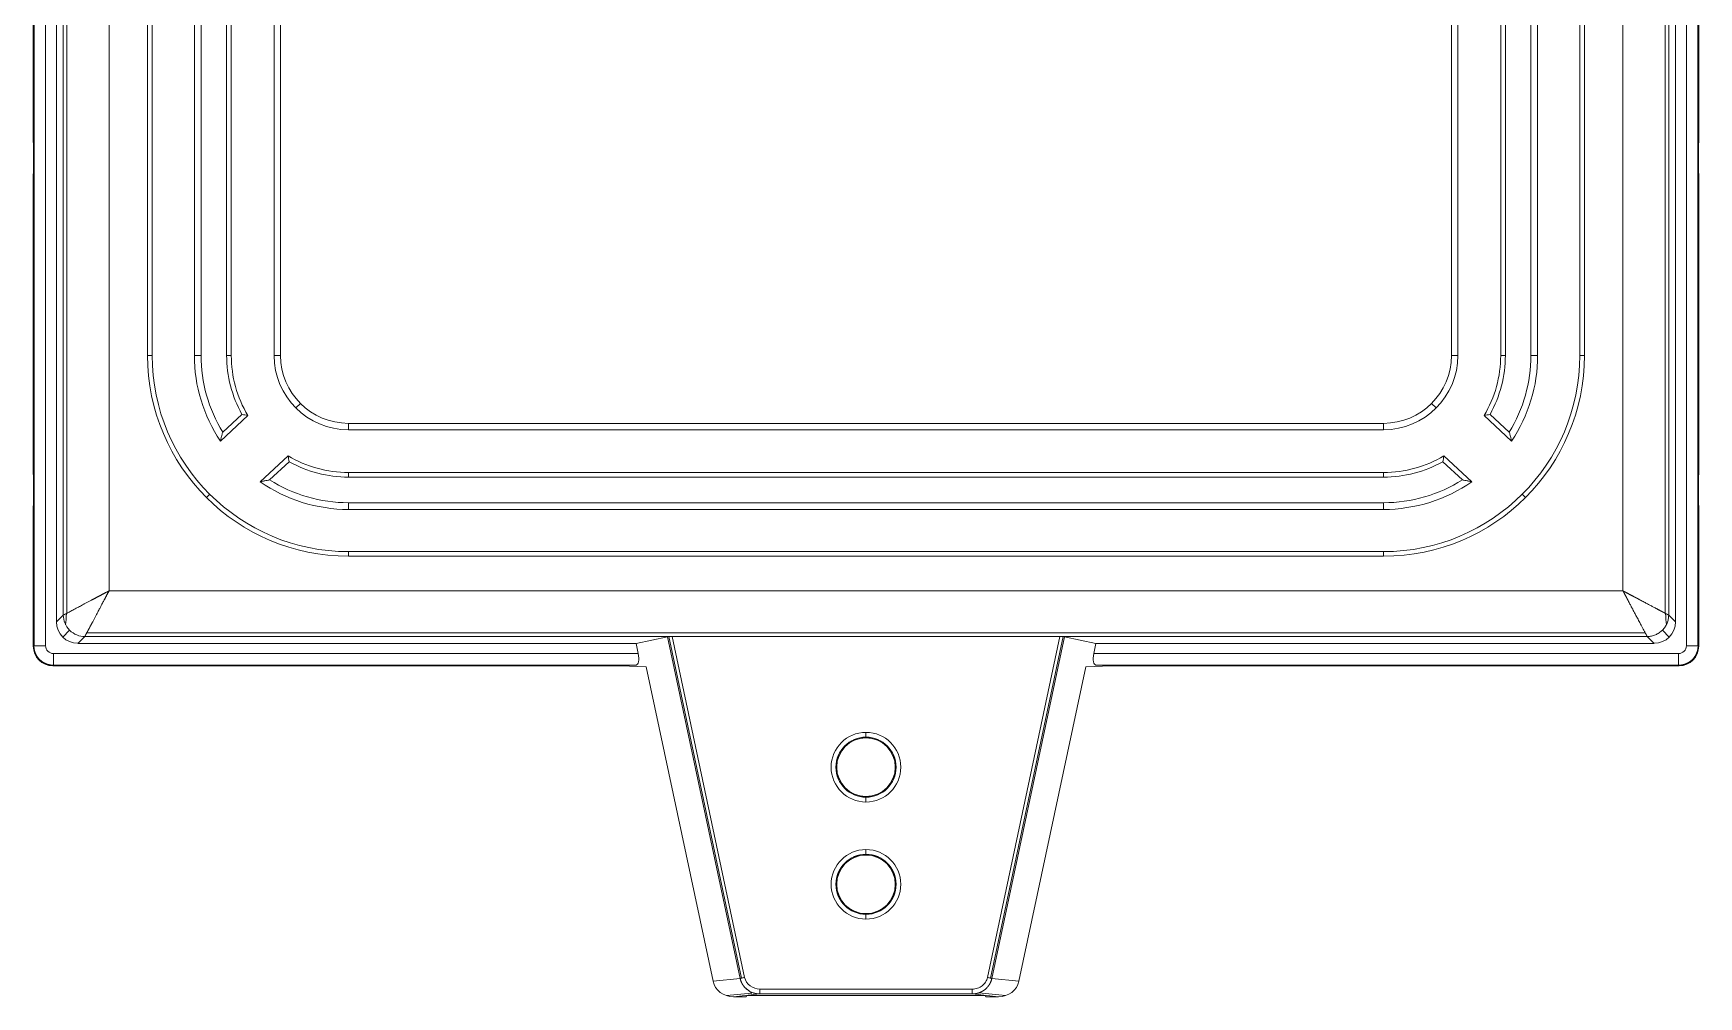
# Model space of a CAD drawing. Header units: millimetres. Extents: x 6520 to 6907, y -5009 to -4789.
# Drawn here: x 6519.8 to 6691.2, y -5009.1 to -4909.9 of the extents above; entities that cross this region are included whole.
import ezdxf

# ---------------------------------------------------------------- set-up
doc = ezdxf.new("R2010")
doc.units = ezdxf.units.MM
doc.layers.add('core', color=7, linetype='Continuous', lineweight=20)

msp = doc.modelspace()

# ---------------------------------------------------------------- linework, layer by layer
at = {"layer": 'core', "linetype": 'Continuous', "lineweight": 13}
for p, q in [((6519.863, -4972.992), (6519.863, -4804.274)), ((6519.884, -4972.992), (6519.884, -4804.274)), ((6521.069, -4804.274), (6521.069, -4972.992)), ((6689.938, -4972.992), (6689.938, -4804.274)), ((6691.123, -4972.992), (6691.123, -4804.274)), ((6691.144, -4804.274), (6691.144, -4972.992)), ((6522.89, -4969.847), (6522.89, -4807.419)), ((6523.268, -4807.628), (6523.268, -4969.646)), ((6687.739, -4807.629), (6687.739, -4969.645)), ((6688.116, -4807.419), (6688.116, -4969.847)), ((6527.596, -4809.922), (6527.596, -4967.344)), ((6683.411, -4967.344), (6683.411, -4809.922)), ((6531.561, -4943.104), (6532.037, -4943.104)), ((6536.377, -4943.104), (6537.072, -4943.104)), ((6539.701, -4943.104), (6540.177, -4943.104)), ((6544.587, -4943.104), (6545.244, -4943.104)), ((6665.763, -4943.104), (6666.419, -4943.104)), ((6670.83, -4943.104), (6671.306, -4943.104)), ((6673.935, -4943.104), (6674.63, -4943.104)), ((6678.97, -4943.104), (6679.446, -4943.104)), ((6546.828, -4948.514), (6547.292, -4948.05)), ((6663.715, -4948.05), (6664.179, -4948.514)), ((6552.238, -4950.099), (6552.238, -4950.755)), ((6658.768, -4950.755), (6658.768, -4950.099)), ((6552.238, -4955.165), (6552.238, -4955.641)), ((6658.768, -4955.641), (6658.768, -4955.165)), ((6537.954, -4957.389), (6537.617, -4957.725)), ((6552.238, -4958.27), (6552.238, -4958.965)), ((6658.768, -4958.965), (6658.768, -4958.27)), ((6673.053, -4957.389), (6673.39, -4957.725)), ((6552.238, -4963.306), (6552.238, -4963.782)), ((6658.768, -4963.782), (6658.768, -4963.306)), ((6527.596, -4967.344), (6683.411, -4967.344)), ((6522.89, -4969.847), (6522.191, -4970.547)), ((6688.816, -4970.547), (6688.116, -4969.847)), ((6523.542, -4971.399), (6522.835, -4972.106)), ((6524.393, -4972.75), (6525.093, -4972.05)), ((6585.22, -4972.05), (6525.093, -4972.05)), ((6685.703, -4971.673), (6525.303, -4971.673)), ((6592.554, -5007.254), (6585.075, -4972.067)), ((6592.682, -5007.227), (6585.205, -4972.051)), ((6593.007, -5007.158), (6585.542, -4972.039)), ((6625.465, -4972.039), (6618, -5007.158)), ((6618.325, -5007.227), (6625.802, -4972.051)), ((6625.932, -4972.067), (6618.453, -5007.254)), ((6685.914, -4972.05), (6625.787, -4972.05)), ((6685.914, -4972.05), (6686.614, -4972.75)), ((6687.465, -4971.399), (6688.172, -4972.106)), ((6519.863, -4972.992), (6519.802, -4973.053)), ((6521.873, -4973.796), (6582.055, -4973.796)), ((6628.952, -4973.796), (6689.134, -4973.796)), ((6691.205, -4973.053), (6691.144, -4972.992)), ((6520.391, -4974.474), (6520.452, -4974.413)), ((6521.812, -4975.063), (6521.873, -4975.002)), ((6581.881, -4974.981), (6521.873, -4974.981)), ((6581.797, -4975.002), (6521.873, -4975.002)), ((6629.126, -4974.981), (6689.134, -4974.981)), ((6689.134, -4975.002), (6629.21, -4975.002)), ((6689.134, -4975.002), (6689.195, -4975.063)), ((6690.616, -4974.474), (6690.555, -4974.413)), ((6605.503, -4981.916), (6605.503, -4982.418)), ((6605.503, -4982.418), (6605.503, -4982.487)), ((6605.503, -4988.585), (6605.503, -4988.517)), ((6605.503, -4989.088), (6605.503, -4988.585)), ((6605.503, -4993.976), (6605.503, -4994.478)), ((6605.503, -4994.478), (6605.503, -4994.547)), ((6605.503, -5000.645), (6605.503, -5000.577)), ((6605.503, -5001.148), (6605.503, -5000.645)), ((6592.554, -5007.254), (6589.761, -5007.541)), ((6592.993, -5008.135), (6593.761, -5008.757)), ((6594.586, -5008.352), (6616.421, -5008.352)), ((6621.246, -5007.541), (6618.453, -5007.254)), ((6593.761, -5008.757), (6591.16, -5009.025)), ((6591.867, -5009.134), (6594.586, -5008.854)), ((6616.421, -5008.833), (6594.586, -5008.833)), ((6616.421, -5008.854), (6594.586, -5008.854)), ((6616.421, -5008.854), (6619.14, -5009.134)), ((6619.847, -5009.025), (6617.101, -5008.743))]:
    msp.add_line(p, q, dxfattribs=at)
at = {"layer": 'core', "linetype": 'Continuous', "lineweight": 18}
for p, q in [((6522.191, -4970.547), (6522.191, -4806.719)), ((6688.816, -4970.547), (6688.816, -4806.719)), ((6531.561, -4834.162), (6531.561, -4943.104)), ((6532.037, -4943.104), (6532.037, -4834.162)), ((6536.377, -4834.162), (6536.377, -4943.104)), ((6537.072, -4834.162), (6537.072, -4943.104)), ((6539.701, -4834.162), (6539.701, -4943.104)), ((6540.177, -4834.162), (6540.177, -4943.104)), ((6544.587, -4834.162), (6544.587, -4943.104)), ((6545.244, -4834.162), (6545.244, -4943.104)), ((6665.763, -4834.162), (6665.763, -4943.104)), ((6666.419, -4834.162), (6666.419, -4943.104)), ((6670.83, -4834.162), (6670.83, -4943.104)), ((6671.306, -4834.162), (6671.306, -4943.104)), ((6673.935, -4834.162), (6673.935, -4943.104)), ((6674.63, -4834.162), (6674.63, -4943.104)), ((6678.97, -4943.104), (6678.97, -4834.162)), ((6679.446, -4834.162), (6679.446, -4943.104)), ((6519.802, -4921.195), (6519.802, -4890.241)), ((6691.205, -4921.195), (6691.205, -4890.241)), ((6519.802, -4955.365), (6519.802, -4924.411)), ((6691.205, -4955.365), (6691.205, -4924.411)), ((6539.056, -4951.924), (6541.889, -4949.297)), ((6541.269, -4949.174), (6539.294, -4951.006)), ((6658.768, -4950.099), (6552.238, -4950.099)), ((6669.118, -4949.297), (6671.951, -4951.924)), ((6671.713, -4951.006), (6669.738, -4949.174)), ((6552.238, -4950.755), (6658.768, -4950.755)), ((6546.034, -4953.447), (6543.162, -4956.111)), ((6667.845, -4956.111), (6664.973, -4953.447)), ((6544.124, -4955.917), (6546.132, -4954.054)), ((6658.768, -4955.165), (6552.238, -4955.165)), ((6664.875, -4954.054), (6666.883, -4955.917)), ((6552.238, -4955.641), (6658.768, -4955.641)), ((6519.802, -4973.053), (6519.802, -4958.581)), ((6658.768, -4958.27), (6552.238, -4958.27)), ((6691.205, -4973.053), (6691.205, -4958.581)), ((6552.238, -4958.965), (6658.768, -4958.965)), ((6658.768, -4963.306), (6552.238, -4963.306)), ((6552.238, -4963.782), (6658.768, -4963.782)), ((6585.075, -4972.067), (6581.833, -4972.75)), ((6625.465, -4972.039), (6585.542, -4972.039)), ((6629.174, -4972.75), (6625.932, -4972.067)), ((6581.833, -4972.75), (6524.393, -4972.75)), ((6581.833, -4972.75), (6582.055, -4973.796)), ((6628.952, -4973.796), (6629.174, -4972.75)), ((6629.174, -4972.75), (6686.614, -4972.75)), ((6580.296, -4975.063), (6521.812, -4975.063)), ((6580.296, -4975.063), (6581.797, -4975.002)), ((6582.879, -4975.166), (6580.296, -4975.063)), ((6582.879, -4975.166), (6589.761, -5007.541)), ((6621.246, -5007.541), (6628.128, -4975.166)), ((6628.128, -4975.166), (6630.711, -4975.063)), ((6630.711, -4975.063), (6629.21, -4975.002)), ((6630.711, -4975.063), (6689.195, -4975.063)), ((6593.157, -5009.134), (6591.867, -5009.134)), ((6593.157, -5009.134), (6593.242, -5009.026)), ((6617.764, -5009.026), (6593.242, -5009.026)), ((6617.764, -5009.026), (6617.85, -5009.134)), ((6617.85, -5009.134), (6619.14, -5009.134))]:
    msp.add_line(p, q, dxfattribs=at)
for centre, radius, start, end in [((6552.238, -4943.104), 20.678, 180, 270), ((6552.238, -4943.104), 20.202, 180, 270), ((6552.238, -4943.104), 15.861, 180, 213.78661), ((6552.238, -4943.104), 15.166, 180, 211.40164), ((6552.238, -4943.104), 12.537, 180, 208.95644), ((6552.238, -4943.104), 12.061, 180, 210.89301), ((6552.238, -4943.104), 7.651, 180, 270), ((6552.238, -4943.104), 6.995, 180, 270), ((6658.768, -4943.104), 7.651, 270, 360), ((6658.768, -4943.104), 20.202, 270, 0), ((6658.768, -4943.104), 20.678, 270, 0), ((6658.768, -4943.104), 6.995, 270, 0), ((6658.768, -4943.104), 12.061, 329.10699, 0), ((6658.768, -4943.104), 12.537, 331.04356, 0), ((6658.768, -4943.104), 15.166, 328.59836, 0), ((6658.768, -4943.104), 15.861, 326.21339, 0), ((6552.238, -4943.104), 12.061, 239.04003, 270), ((6658.768, -4943.104), 12.061, 270, 300.95997), ((6552.238, -4943.104), 12.537, 240.85186, 270), ((6658.768, -4943.104), 12.537, 270, 299.14814), ((6552.238, -4943.104), 15.861, 235.09157, 270), ((6552.238, -4943.104), 15.166, 237.65224, 270), ((6658.768, -4943.104), 15.166, 270, 302.34776), ((6658.768, -4943.104), 15.861, 270, 304.90843), ((6605.503, -4985.502), 3.084, 90, 270), ((6605.503, -4985.502), 3.015, 90, 270), ((6605.503, -4985.502), 3.084, 270, 90), ((6605.503, -4985.502), 3.015, 270, 90), ((6605.503, -4997.562), 3.084, 90, 270), ((6605.503, -4997.562), 3.015, 90, 270), ((6605.503, -4997.562), 3.084, 270, 90), ((6605.503, -4997.562), 3.015, 270, 90)]:
    msp.add_arc(centre, radius, start, end, dxfattribs=at)
at = {"layer": 'core', "linetype": 'Continuous', "lineweight": 13}
for centre, radius, start, end in [((6605.503, -4985.502), 3.586, 90, 270), ((6605.503, -4985.502), 3.092, 90, 270), ((6605.503, -4985.502), 3.586, 270, 90), ((6605.503, -4985.502), 3.092, 270, 90), ((6605.503, -4997.562), 3.586, 90, 270), ((6605.503, -4997.562), 3.092, 90, 270), ((6605.503, -4997.562), 3.586, 270, 90), ((6605.503, -4997.562), 3.092, 270, 90)]:
    msp.add_arc(centre, radius, start, end, dxfattribs=at)
at = {"layer": 'core', "linetype": 'Continuous', "lineweight": 18}
for centre, major_axis, ratio, start_param, end_param in [((6519.802, -4922.803), (0, -1.608), 0.0174551, 0, 3.1415927), ((6691.205, -4922.803), (0, -1.608), 0.0174551, 3.1415927, 6.2831853), ((6519.802, -4956.973), (0, -1.608), 0.0174551, 0, 3.1415927), ((6691.205, -4956.973), (0, -1.608), 0.0174551, 3.1415927, 6.2831853), ((6524.41, -4970.53), (-1.575, -1.575), 0.9924325, 5.501584, 7.0647854), ((6686.597, -4970.53), (-1.575, 1.575), 0.9924325, 2.3599915, 3.9231927), ((6585.552, -4972.084), (-0.514, 0.001), 0.0855483, 5.4151722, 5.9000816), ((6625.455, -4972.084), (-0.514, -0.001), 0.0855483, 3.5246964, 4.0096058), ((6521.812, -4973.053), (-1.422, -1.422), 0.9996955, 5.4979394, 7.0684312), ((6521.069, -4972.992), (-1.206, 0), 0.000012, 4.7123877, 6.2657314), ((6521.873, -4972.992), (0.642, -0.484), 1, 3.7871614, 5.358028), ((6521.873, -4973.796), (0, 1.206), 0.000009, 3.1590449, 4.7123964), ((6581.532, -4973.796), (-0.31, 1.199), 0.4113354, 3.053015, 4.6063581), ((6629.475, -4973.796), (-0.31, -1.199), 0.4113354, 4.8184199, 6.3717629), ((6689.134, -4972.992), (0.639, 0.487), 1, 4.0613926, 5.6322711), ((6689.134, -4973.796), (0, -1.206), 0.0000091, 4.7123848, 6.265733), ((6689.195, -4973.053), (-1.422, 1.422), 0.9996955, 2.3563468, 3.9268385), ((6689.938, -4972.992), (-1.206, 0), 0.0000119, 3.1590466, 4.7123891), ((6591.904, -5007.122), (-2.174, -0.224), 0.9196954, 0.0984559, 1.4594719), ((6619.103, -5007.122), (-2.174, 0.224), 0.9196954, 1.6821208, 3.0431368)]:
    msp.add_ellipse(centre, major_axis=major_axis, ratio=ratio, start_param=start_param, end_param=end_param, dxfattribs=at)
at = {"layer": 'core', "linetype": 'Continuous', "lineweight": 13}
for centre, start_param, end_param in [((6522.854, -4967.344), 0.7390635, 1.0550269), ((6688.153, -4967.344), 5.2281977, 5.5445189)]:
    msp.add_ellipse(centre, major_axis=(0, -4.724), ratio=0.0874887, start_param=start_param, end_param=end_param, dxfattribs=at)
at = {"layer": 'core', "linetype": 'Continuous', "lineweight": 18}
for points in [[(6541.269, -4949.174), (6541.474, -4949.216), (6541.68, -4949.257), (6541.889, -4949.297)], [(6669.738, -4949.174), (6669.533, -4949.216), (6669.327, -4949.257), (6669.118, -4949.297)], [(6539.056, -4951.924), (6539.082, -4951.822), (6539.134, -4951.617), (6539.213, -4951.311), (6539.266, -4951.108), (6539.294, -4951.006)], [(6671.951, -4951.924), (6671.925, -4951.822), (6671.873, -4951.617), (6671.794, -4951.311), (6671.741, -4951.108), (6671.713, -4951.006)], [(6546.034, -4953.447), (6546.065, -4953.65), (6546.098, -4953.853), (6546.132, -4954.054)], [(6664.973, -4953.447), (6664.942, -4953.65), (6664.909, -4953.853), (6664.875, -4954.054)], [(6544.124, -4955.917), (6544.017, -4955.939), (6543.805, -4955.983), (6543.484, -4956.048), (6543.269, -4956.09), (6543.162, -4956.111)], [(6666.883, -4955.917), (6666.99, -4955.939), (6667.202, -4955.983), (6667.523, -4956.048), (6667.738, -4956.09), (6667.845, -4956.111)], [(6585.22, -4972.05), (6585.249, -4972.048), (6585.314, -4972.044), (6585.425, -4972.04), (6585.503, -4972.039), (6585.542, -4972.039)], [(6594.586, -5008.352), (6594.227, -5008.352), (6593.505, -5008.129), (6593.08, -5007.504), (6593.007, -5007.158)], [(6618, -5007.158), (6617.964, -5007.327), (6617.836, -5007.633), (6617.489, -5008.021), (6617.003, -5008.285), (6616.626, -5008.352), (6616.421, -5008.352)]]:
    msp.add_open_spline(points, degree=3, dxfattribs=at)
at = {"layer": 'core', "linetype": 'Continuous', "lineweight": 13}
for points, knots in [([(6522.89, -4969.847), (6522.891, -4969.847), (6522.893, -4969.846), (6522.897, -4969.844), (6522.9, -4969.842), (6522.904, -4969.84), (6522.908, -4969.837), (6522.912, -4969.835), (6522.917, -4969.833), (6522.921, -4969.83), (6522.926, -4969.827), (6522.931, -4969.825), (6522.937, -4969.822), (6522.943, -4969.819), (6522.948, -4969.815), (6522.954, -4969.812), (6522.961, -4969.809), (6522.967, -4969.805), (6522.974, -4969.802), (6522.981, -4969.798), (6522.988, -4969.794), (6522.996, -4969.79), (6523.004, -4969.786), (6523.012, -4969.782), (6523.02, -4969.777), (6523.028, -4969.773), (6523.037, -4969.768), (6523.046, -4969.763), (6523.055, -4969.759), (6523.064, -4969.754), (6523.074, -4969.749), (6523.083, -4969.743), (6523.093, -4969.738), (6523.104, -4969.733), (6523.114, -4969.727), (6523.125, -4969.722), (6523.136, -4969.716), (6523.147, -4969.71), (6523.158, -4969.704), (6523.17, -4969.698), (6523.181, -4969.692), (6523.193, -4969.685), (6523.206, -4969.679), (6523.218, -4969.672), (6523.231, -4969.665), (6523.243, -4969.659), (6523.257, -4969.652), (6523.27, -4969.645), (6523.283, -4969.637), (6523.297, -4969.63), (6523.311, -4969.623), (6523.325, -4969.615), (6523.383, -4969.585), (6523.492, -4969.526), (6523.67, -4969.432), (6523.872, -4969.324), (6524.097, -4969.204), (6524.322, -4969.085), (6524.543, -4968.967), (6524.756, -4968.853), (6524.989, -4968.729), (6525.241, -4968.594), (6525.513, -4968.449), (6525.726, -4968.337), (6525.869, -4968.261), (6525.937, -4968.225), (6526.004, -4968.189), (6526.072, -4968.154), (6526.14, -4968.118), (6526.208, -4968.082), (6526.276, -4968.046), (6526.345, -4968.01), (6526.414, -4967.974), (6526.483, -4967.937), (6526.552, -4967.901), (6526.621, -4967.864), (6526.691, -4967.828), (6526.76, -4967.791), (6526.83, -4967.755), (6526.899, -4967.718), (6526.969, -4967.681), (6527.039, -4967.644), (6527.109, -4967.607), (6527.178, -4967.57), (6527.248, -4967.532), (6527.318, -4967.495), (6527.388, -4967.457), (6527.457, -4967.42), (6527.527, -4967.382), (6527.573, -4967.357), (6527.596, -4967.344)], [0, 0, 0, 0, 0.0044742, 0.0089487, 0.0134238, 0.0178993, 0.0223754, 0.0268521, 0.0313296, 0.0358077, 0.0402866, 0.0447664, 0.049247, 0.0537287, 0.0582113, 0.0626949, 0.0671797, 0.0716657, 0.0761529, 0.0806413, 0.0851311, 0.0896223, 0.0941149, 0.0986091, 0.1031047, 0.107602, 0.1121009, 0.1166016, 0.121104, 0.1256082, 0.1301143, 0.1346223, 0.1391324, 0.1436444, 0.1481585, 0.1526748, 0.1571933, 0.161714, 0.166237, 0.1707624, 0.1752902, 0.1798205, 0.1843532, 0.1888886, 0.1934265, 0.1979671, 0.2025105, 0.2070566, 0.2116056, 0.2161574, 0.2207122, 0.22527, 0.2298308, 0.2753708, 0.3220875, 0.3700223, 0.4192132, 0.4696959, 0.507124, 0.5465243, 0.5879076, 0.6312834, 0.6766596, 0.7240435, 0.7347455, 0.7454401, 0.7561276, 0.7668078, 0.7774808, 0.7881466, 0.7988053, 0.8094568, 0.8201013, 0.8307387, 0.8413691, 0.8519925, 0.8626089, 0.8732183, 0.8838209, 0.8944165, 0.9050053, 0.9155872, 0.9261624, 0.9367307, 0.9472923, 0.9578472, 0.9683953, 0.9789369, 0.9894717, 1, 1, 1, 1]), ([(6683.411, -4967.344), (6683.422, -4967.35), (6683.444, -4967.363), (6683.477, -4967.381), (6683.511, -4967.399), (6683.544, -4967.417), (6683.577, -4967.435), (6683.611, -4967.453), (6683.644, -4967.471), (6683.678, -4967.489), (6683.711, -4967.507), (6683.745, -4967.525), (6683.778, -4967.543), (6683.812, -4967.561), (6683.846, -4967.579), (6683.879, -4967.597), (6683.913, -4967.615), (6683.947, -4967.633), (6683.981, -4967.651), (6684.014, -4967.669), (6684.048, -4967.687), (6684.082, -4967.705), (6684.116, -4967.722), (6684.15, -4967.74), (6684.184, -4967.758), (6684.218, -4967.776), (6684.251, -4967.794), (6684.285, -4967.812), (6684.319, -4967.83), (6684.353, -4967.848), (6684.387, -4967.865), (6684.421, -4967.883), (6684.455, -4967.901), (6684.489, -4967.919), (6684.523, -4967.937), (6684.557, -4967.955), (6684.59, -4967.972), (6684.624, -4967.99), (6684.658, -4968.008), (6684.692, -4968.026), (6684.726, -4968.043), (6684.759, -4968.061), (6684.793, -4968.079), (6684.827, -4968.097), (6684.861, -4968.114), (6684.894, -4968.132), (6684.928, -4968.15), (6684.961, -4968.167), (6684.995, -4968.185), (6685.028, -4968.203), (6685.062, -4968.22), (6685.095, -4968.238), (6685.129, -4968.256), (6685.162, -4968.273), (6685.252, -4968.321), (6685.396, -4968.397), (6685.589, -4968.5), (6685.772, -4968.597), (6685.946, -4968.69), (6686.111, -4968.778), (6686.266, -4968.861), (6686.413, -4968.94), (6686.55, -4969.013), (6686.655, -4969.069), (6686.731, -4969.11), (6686.781, -4969.136), (6686.83, -4969.162), (6686.878, -4969.188), (6686.926, -4969.213), (6686.972, -4969.238), (6687.018, -4969.262), (6687.062, -4969.285), (6687.106, -4969.309), (6687.149, -4969.331), (6687.191, -4969.354), (6687.232, -4969.375), (6687.272, -4969.397), (6687.311, -4969.417), (6687.349, -4969.438), (6687.387, -4969.457), (6687.423, -4969.477), (6687.458, -4969.496), (6687.493, -4969.514), (6687.527, -4969.532), (6687.559, -4969.549), (6687.591, -4969.566), (6687.622, -4969.583), (6687.652, -4969.599), (6687.681, -4969.614), (6687.709, -4969.629), (6687.736, -4969.644), (6687.762, -4969.658), (6687.787, -4969.671), (6687.812, -4969.684), (6687.835, -4969.697), (6687.858, -4969.709), (6687.879, -4969.721), (6687.9, -4969.732), (6687.92, -4969.742), (6687.939, -4969.753), (6687.957, -4969.762), (6687.974, -4969.772), (6687.99, -4969.78), (6688.006, -4969.789), (6688.02, -4969.796), (6688.034, -4969.804), (6688.046, -4969.81), (6688.058, -4969.817), (6688.069, -4969.823), (6688.079, -4969.828), (6688.088, -4969.833), (6688.097, -4969.837), (6688.104, -4969.841), (6688.111, -4969.845), (6688.115, -4969.846), (6688.116, -4969.847)], [0, 0, 0, 0, 0.0050349, 0.0100753, 0.0151211, 0.0201724, 0.0252291, 0.0302913, 0.035359, 0.0404321, 0.0455108, 0.0505949, 0.0556844, 0.0607795, 0.06588, 0.0709861, 0.0760976, 0.0812147, 0.0863372, 0.0914653, 0.0965988, 0.1017379, 0.1068825, 0.1120326, 0.1171883, 0.1223494, 0.1275161, 0.1326884, 0.1378661, 0.1430494, 0.1482383, 0.1534327, 0.1586327, 0.1638382, 0.1690493, 0.1742659, 0.1794881, 0.1847159, 0.1899492, 0.1951881, 0.2004326, 0.2056827, 0.2109384, 0.2161996, 0.2214665, 0.2267389, 0.232017, 0.2373006, 0.2425899, 0.2478847, 0.2531852, 0.2584913, 0.263803, 0.2691203, 0.2744432, 0.3070801, 0.3387672, 0.3695065, 0.3993004, 0.4281514, 0.4560621, 0.4830355, 0.5090752, 0.5341847, 0.5442968, 0.5543647, 0.5643885, 0.5743686, 0.5843052, 0.5941986, 0.6040491, 0.613857, 0.6236225, 0.633346, 0.6430277, 0.6526681, 0.6622672, 0.6718256, 0.6813434, 0.6908211, 0.7002589, 0.7096571, 0.7190161, 0.7283362, 0.7376178, 0.7468612, 0.7560667, 0.7652347, 0.7743656, 0.7834597, 0.7925174, 0.801539, 0.8105249, 0.8194755, 0.8283912, 0.8372724, 0.8461194, 0.8549327, 0.8637126, 0.8724596, 0.881174, 0.8898563, 0.8985069, 0.9071262, 0.9157147, 0.9242728, 0.9328009, 0.9412994, 0.9497688, 0.9582096, 0.9666222, 0.9750071, 0.9833647, 0.9916955, 1, 1, 1, 1]), ([(6522.891, -4969.847), (6522.893, -4970.106), (6522.99, -4970.664), (6523.327, -4971.185), (6523.756, -4971.613), (6524.016, -4971.782), (6524.555, -4971.999), (6524.835, -4972.048), (6525.093, -4972.05)], [0, 0, 0, 0, 0.25, 0.5, 0.5, 0.75, 0.75, 1, 1, 1, 1]), ([(6688.116, -4969.847), (6688.115, -4969.991), (6688.1, -4970.134), (6688.042, -4970.416), (6688, -4970.554), (6687.888, -4970.819), (6687.82, -4970.946), (6687.659, -4971.185), (6687.567, -4971.297), (6687.364, -4971.501), (6687.252, -4971.593), (6687.013, -4971.753), (6686.886, -4971.822), (6686.62, -4971.933), (6686.482, -4971.976), (6686.201, -4972.034), (6686.057, -4972.049), (6685.914, -4972.05)], [0, 0, 0, 0, 0.125, 0.125, 0.25, 0.25, 0.375, 0.375, 0.5, 0.5, 0.625, 0.625, 0.75, 0.75, 0.875, 0.875, 1, 1, 1, 1]), ([(6519.863, -4972.992), (6519.863, -4973), (6519.863, -4973.015), (6519.863, -4973.037), (6519.864, -4973.059), (6519.865, -4973.081), (6519.866, -4973.103), (6519.867, -4973.125), (6519.869, -4973.148), (6519.871, -4973.17), (6519.873, -4973.192), (6519.875, -4973.214), (6519.878, -4973.236), (6519.881, -4973.258), (6519.884, -4973.28), (6519.887, -4973.302), (6519.891, -4973.324), (6519.894, -4973.346), (6519.898, -4973.368), (6519.903, -4973.389), (6519.907, -4973.411), (6519.912, -4973.433), (6519.917, -4973.454), (6519.922, -4973.475), (6519.927, -4973.497), (6519.933, -4973.518), (6519.939, -4973.539), (6519.945, -4973.56), (6519.951, -4973.581), (6519.958, -4973.602), (6519.965, -4973.623), (6519.972, -4973.644), (6519.979, -4973.664), (6519.986, -4973.685), (6519.994, -4973.705), (6520.001, -4973.725), (6520.009, -4973.745), (6520.018, -4973.765), (6520.026, -4973.785), (6520.034, -4973.805), (6520.043, -4973.824), (6520.052, -4973.843), (6520.061, -4973.863), (6520.071, -4973.882), (6520.08, -4973.901), (6520.09, -4973.919), (6520.099, -4973.938), (6520.109, -4973.956), (6520.119, -4973.975), (6520.13, -4973.993), (6520.14, -4974.011), (6520.151, -4974.028), (6520.161, -4974.046), (6520.172, -4974.063), (6520.183, -4974.081), (6520.194, -4974.098), (6520.206, -4974.115), (6520.217, -4974.131), (6520.229, -4974.148), (6520.24, -4974.164), (6520.252, -4974.18), (6520.264, -4974.196), (6520.276, -4974.212), (6520.288, -4974.228), (6520.3, -4974.243), (6520.312, -4974.258), (6520.324, -4974.273), (6520.337, -4974.288), (6520.349, -4974.303), (6520.362, -4974.317), (6520.374, -4974.332), (6520.387, -4974.346), (6520.4, -4974.36), (6520.413, -4974.373), (6520.426, -4974.387), (6520.439, -4974.4), (6520.456, -4974.417), (6520.477, -4974.438), (6520.502, -4974.462), (6520.528, -4974.486), (6520.555, -4974.51), (6520.582, -4974.533), (6520.61, -4974.556), (6520.639, -4974.579), (6520.669, -4974.601), (6520.699, -4974.624), (6520.73, -4974.645), (6520.761, -4974.667), (6520.793, -4974.687), (6520.826, -4974.708), (6520.859, -4974.728), (6520.893, -4974.747), (6520.927, -4974.766), (6520.962, -4974.784), (6520.998, -4974.802), (6521.034, -4974.819), (6521.07, -4974.835), (6521.107, -4974.851), (6521.145, -4974.866), (6521.183, -4974.88), (6521.221, -4974.894), (6521.26, -4974.907), (6521.299, -4974.919), (6521.339, -4974.93), (6521.379, -4974.941), (6521.419, -4974.95), (6521.459, -4974.959), (6521.5, -4974.967), (6521.541, -4974.975), (6521.582, -4974.981), (6521.623, -4974.987), (6521.665, -4974.991), (6521.706, -4974.995), (6521.748, -4974.998), (6521.79, -4975.001), (6521.831, -4975.002), (6521.859, -4975.002), (6521.873, -4975.002)], [0, 0, 0, 0, 0.007021, 0.0140463, 0.0210754, 0.0281077, 0.0351426, 0.0421795, 0.0492178, 0.056257, 0.0632963, 0.0703353, 0.0773733, 0.0844097, 0.0914439, 0.0984754, 0.1055035, 0.1125276, 0.1195471, 0.1265614, 0.1335699, 0.1405721, 0.1475673, 0.1545549, 0.1615344, 0.168505, 0.1754664, 0.1824178, 0.1893587, 0.1962885, 0.2032067, 0.2101126, 0.2170056, 0.2238854, 0.2307511, 0.2376024, 0.2444387, 0.2512593, 0.2580639, 0.2648518, 0.2716224, 0.2783754, 0.2851101, 0.2918261, 0.2985229, 0.3051998, 0.3118566, 0.3184926, 0.3251074, 0.3317005, 0.3382715, 0.3448199, 0.3513452, 0.357847, 0.3643249, 0.3707785, 0.3772072, 0.3836108, 0.3899888, 0.3963407, 0.4026663, 0.4089652, 0.4152369, 0.4214811, 0.4276974, 0.4338856, 0.4400452, 0.4461759, 0.4522774, 0.4583495, 0.4643917, 0.4704038, 0.4763854, 0.4823364, 0.4882565, 0.4941453, 0.5000026, 0.5110073, 0.5221222, 0.5333453, 0.5446749, 0.5561089, 0.5676453, 0.579282, 0.5910166, 0.6028467, 0.61477, 0.6267838, 0.6388854, 0.6510721, 0.663341, 0.6756891, 0.6881134, 0.7006108, 0.713178, 0.7258118, 0.7385087, 0.7512652, 0.7640779, 0.7769432, 0.7898574, 0.8028168, 0.8158176, 0.8288561, 0.8419283, 0.8550305, 0.8681586, 0.8813088, 0.8944771, 0.9076595, 0.9208521, 0.9340509, 0.947252, 0.9604513, 0.973645, 0.9868292, 1, 1, 1, 1]), ([(6691.144, -4972.992), (6691.144, -4973), (6691.144, -4973.014), (6691.144, -4973.036), (6691.143, -4973.057), (6691.142, -4973.079), (6691.141, -4973.1), (6691.14, -4973.122), (6691.138, -4973.144), (6691.137, -4973.165), (6691.135, -4973.187), (6691.132, -4973.208), (6691.13, -4973.23), (6691.127, -4973.251), (6691.124, -4973.273), (6691.121, -4973.294), (6691.118, -4973.315), (6691.114, -4973.337), (6691.11, -4973.358), (6691.106, -4973.379), (6691.102, -4973.4), (6691.098, -4973.422), (6691.093, -4973.443), (6691.088, -4973.464), (6691.083, -4973.485), (6691.077, -4973.506), (6691.072, -4973.526), (6691.066, -4973.547), (6691.06, -4973.568), (6691.053, -4973.589), (6691.047, -4973.609), (6691.04, -4973.63), (6691.033, -4973.65), (6691.026, -4973.671), (6691.019, -4973.691), (6691.011, -4973.711), (6691.003, -4973.731), (6690.995, -4973.751), (6690.987, -4973.771), (6690.978, -4973.791), (6690.97, -4973.811), (6690.961, -4973.831), (6690.952, -4973.85), (6690.942, -4973.87), (6690.933, -4973.889), (6690.923, -4973.909), (6690.913, -4973.928), (6690.903, -4973.947), (6690.892, -4973.966), (6690.882, -4973.985), (6690.871, -4974.003), (6690.86, -4974.022), (6690.849, -4974.041), (6690.837, -4974.059), (6690.826, -4974.077), (6690.814, -4974.095), (6690.802, -4974.113), (6690.79, -4974.131), (6690.778, -4974.149), (6690.765, -4974.167), (6690.752, -4974.184), (6690.739, -4974.201), (6690.726, -4974.219), (6690.713, -4974.236), (6690.7, -4974.253), (6690.686, -4974.269), (6690.672, -4974.286), (6690.658, -4974.302), (6690.644, -4974.319), (6690.63, -4974.335), (6690.615, -4974.351), (6690.6, -4974.367), (6690.585, -4974.383), (6690.57, -4974.398), (6690.555, -4974.413), (6690.54, -4974.429), (6690.524, -4974.444), (6690.509, -4974.459), (6690.493, -4974.473), (6690.477, -4974.488), (6690.461, -4974.502), (6690.444, -4974.516), (6690.428, -4974.53), (6690.411, -4974.544), (6690.394, -4974.558), (6690.377, -4974.571), (6690.36, -4974.585), (6690.343, -4974.598), (6690.326, -4974.611), (6690.308, -4974.623), (6690.291, -4974.636), (6690.273, -4974.648), (6690.255, -4974.66), (6690.237, -4974.672), (6690.219, -4974.684), (6690.201, -4974.696), (6690.182, -4974.707), (6690.164, -4974.718), (6690.145, -4974.729), (6690.127, -4974.74), (6690.108, -4974.751), (6690.089, -4974.761), (6690.07, -4974.771), (6690.05, -4974.781), (6690.031, -4974.791), (6690.012, -4974.8), (6689.992, -4974.81), (6689.973, -4974.819), (6689.953, -4974.828), (6689.933, -4974.836), (6689.913, -4974.845), (6689.893, -4974.853), (6689.873, -4974.861), (6689.853, -4974.869), (6689.833, -4974.877), (6689.813, -4974.884), (6689.792, -4974.891), (6689.772, -4974.898), (6689.751, -4974.905), (6689.731, -4974.912), (6689.71, -4974.918), (6689.689, -4974.924), (6689.668, -4974.93), (6689.647, -4974.935), (6689.626, -4974.941), (6689.605, -4974.946), (6689.584, -4974.951), (6689.563, -4974.956), (6689.542, -4974.96), (6689.521, -4974.965), (6689.5, -4974.969), (6689.478, -4974.972), (6689.457, -4974.976), (6689.436, -4974.979), (6689.414, -4974.982), (6689.393, -4974.985), (6689.372, -4974.988), (6689.35, -4974.99), (6689.329, -4974.993), (6689.307, -4974.995), (6689.285, -4974.996), (6689.264, -4974.998), (6689.242, -4974.999), (6689.221, -4975), (6689.199, -4975.001), (6689.178, -4975.002), (6689.156, -4975.002), (6689.141, -4975.002), (6689.134, -4975.002)], [0, 0, 0, 0, 0.0068499, 0.0136999, 0.0205498, 0.0273997, 0.0342495, 0.0410994, 0.0479493, 0.0547991, 0.061649, 0.0684988, 0.0753486, 0.0821984, 0.0890482, 0.095898, 0.1027478, 0.1095975, 0.1164473, 0.123297, 0.1301468, 0.1369965, 0.1438462, 0.1506959, 0.1575456, 0.1643953, 0.171245, 0.1780946, 0.1849443, 0.1917939, 0.1986436, 0.2054932, 0.2123428, 0.2191924, 0.226042, 0.2328916, 0.2397411, 0.2465907, 0.2534403, 0.2602898, 0.2671394, 0.2739889, 0.2808384, 0.2876879, 0.2945374, 0.3013869, 0.3082364, 0.3150859, 0.3219353, 0.3287848, 0.3356342, 0.3424837, 0.3493331, 0.3561825, 0.363032, 0.3698814, 0.3767308, 0.3835802, 0.3904295, 0.3972789, 0.4041283, 0.4109776, 0.417827, 0.4246763, 0.4315257, 0.438375, 0.4452243, 0.4520736, 0.4589229, 0.4657722, 0.4726215, 0.4794708, 0.4863201, 0.4931694, 0.5000186, 0.5068679, 0.5137171, 0.5205664, 0.5274156, 0.5342648, 0.5411141, 0.5479633, 0.5548125, 0.5616617, 0.5685109, 0.5753601, 0.5822093, 0.5890584, 0.5959076, 0.6027568, 0.6096059, 0.6164551, 0.6233042, 0.6301534, 0.6370025, 0.6438516, 0.6507008, 0.6575499, 0.664399, 0.6712481, 0.6780972, 0.6849463, 0.6917954, 0.6986445, 0.7054936, 0.7123426, 0.7191917, 0.7260408, 0.7328898, 0.7397389, 0.7465879, 0.753437, 0.760286, 0.7671351, 0.7739841, 0.7808331, 0.7876821, 0.7945312, 0.8013802, 0.8082292, 0.8150782, 0.8219272, 0.8287762, 0.8356252, 0.8424742, 0.8493232, 0.8561721, 0.8630211, 0.8698701, 0.8767191, 0.883568, 0.890417, 0.897266, 0.9041149, 0.9109639, 0.9178128, 0.9246618, 0.9315107, 0.9383597, 0.9452086, 0.9520575, 0.9589065, 0.9657554, 0.9726043, 0.9794532, 0.9863022, 0.9931511, 1, 1, 1, 1]), ([(6592.554, -5007.254), (6592.573, -5007.25), (6592.598, -5007.244), (6592.66, -5007.231), (6592.696, -5007.224), (6592.776, -5007.207), (6592.819, -5007.197), (6592.911, -5007.178), (6592.959, -5007.168), (6593.007, -5007.158)], [0, 0, 0, 0, 0.25, 0.25, 0.5, 0.5, 0.75, 0.75, 1, 1, 1, 1]), ([(6594.586, -5008.854), (6594.578, -5008.854), (6594.562, -5008.854), (6594.538, -5008.854), (6594.513, -5008.853), (6594.49, -5008.852), (6594.466, -5008.851), (6594.443, -5008.849), (6594.419, -5008.847), (6594.397, -5008.845), (6594.374, -5008.843), (6594.352, -5008.841), (6594.329, -5008.838), (6594.308, -5008.835), (6594.286, -5008.832), (6594.265, -5008.829), (6594.244, -5008.826), (6594.223, -5008.822), (6594.203, -5008.819), (6594.182, -5008.815), (6594.162, -5008.811), (6594.143, -5008.807), (6594.123, -5008.803), (6594.104, -5008.799), (6594.085, -5008.794), (6594.067, -5008.789), (6594.048, -5008.785), (6594.03, -5008.78), (6594.013, -5008.775), (6593.995, -5008.77), (6593.978, -5008.765), (6593.961, -5008.76), (6593.944, -5008.755), (6593.928, -5008.75), (6593.912, -5008.744), (6593.896, -5008.739), (6593.825, -5008.715), (6593.705, -5008.667), (6593.542, -5008.585), (6593.394, -5008.493), (6593.289, -5008.416), (6593.222, -5008.361), (6593.187, -5008.331), (6593.152, -5008.3), (6593.119, -5008.268), (6593.086, -5008.236), (6593.054, -5008.203), (6593.023, -5008.17), (6592.993, -5008.136), (6592.964, -5008.101), (6592.935, -5008.066), (6592.908, -5008.031), (6592.881, -5007.995), (6592.856, -5007.958), (6592.831, -5007.921), (6592.807, -5007.884), (6592.785, -5007.846), (6592.763, -5007.809), (6592.742, -5007.77), (6592.722, -5007.732), (6592.703, -5007.693), (6592.685, -5007.654), (6592.667, -5007.615), (6592.651, -5007.575), (6592.636, -5007.535), (6592.621, -5007.496), (6592.608, -5007.455), (6592.595, -5007.415), (6592.584, -5007.375), (6592.573, -5007.335), (6592.563, -5007.294), (6592.557, -5007.267), (6592.554, -5007.254)], [0, 0, 0, 0, 0.0088192, 0.0175529, 0.0262012, 0.0347641, 0.0432415, 0.0516335, 0.0599401, 0.0681612, 0.0762969, 0.0843472, 0.0923121, 0.1001916, 0.1079857, 0.1156943, 0.1233176, 0.1308554, 0.1383079, 0.145675, 0.1529567, 0.160153, 0.1672639, 0.1742895, 0.1812297, 0.1880845, 0.194854, 0.2015381, 0.2081369, 0.2146503, 0.2210785, 0.2274212, 0.2336787, 0.2398509, 0.2459378, 0.2519393, 0.2578556, 0.3257957, 0.3909322, 0.4532782, 0.5128488, 0.5295897, 0.546257, 0.5628513, 0.579373, 0.5958226, 0.6122007, 0.6285077, 0.6447441, 0.6609106, 0.6770075, 0.6930354, 0.708995, 0.7248866, 0.740711, 0.7564686, 0.77216, 0.7877858, 0.8033466, 0.818843, 0.8342755, 0.8496448, 0.8649515, 0.8801963, 0.8953797, 0.9105023, 0.9255649, 0.9405681, 0.9555125, 0.9703989, 0.9852278, 1, 1, 1, 1]), ([(6594.586, -5008.352), (6594.586, -5008.384), (6594.586, -5008.416), (6594.586, -5008.479), (6594.586, -5008.51), (6594.586, -5008.569), (6594.586, -5008.598), (6594.586, -5008.652), (6594.586, -5008.677), (6594.586, -5008.723), (6594.586, -5008.744), (6594.586, -5008.781), (6594.586, -5008.797), (6594.586, -5008.823), (6594.586, -5008.834), (6594.586, -5008.849), (6594.586, -5008.853), (6594.586, -5008.854)], [0, 0, 0, 0, 0.125, 0.125, 0.25, 0.25, 0.375, 0.375, 0.5, 0.5, 0.625, 0.625, 0.75, 0.75, 0.875, 0.875, 1, 1, 1, 1]), ([(6616.421, -5008.854), (6616.428, -5008.854), (6616.443, -5008.854), (6616.465, -5008.854), (6616.487, -5008.853), (6616.509, -5008.852), (6616.531, -5008.851), (6616.552, -5008.85), (6616.574, -5008.848), (6616.596, -5008.847), (6616.617, -5008.845), (6616.638, -5008.843), (6616.66, -5008.84), (6616.681, -5008.838), (6616.702, -5008.835), (6616.723, -5008.832), (6616.744, -5008.829), (6616.764, -5008.826), (6616.785, -5008.822), (6616.805, -5008.819), (6616.826, -5008.815), (6616.846, -5008.811), (6616.866, -5008.807), (6616.886, -5008.802), (6616.906, -5008.798), (6616.925, -5008.793), (6616.945, -5008.788), (6616.965, -5008.783), (6616.984, -5008.778), (6617.003, -5008.773), (6617.022, -5008.767), (6617.041, -5008.762), (6617.06, -5008.756), (6617.079, -5008.75), (6617.097, -5008.744), (6617.116, -5008.738), (6617.134, -5008.731), (6617.152, -5008.725), (6617.17, -5008.718), (6617.188, -5008.711), (6617.206, -5008.705), (6617.223, -5008.698), (6617.241, -5008.69), (6617.258, -5008.683), (6617.275, -5008.676), (6617.292, -5008.668), (6617.309, -5008.661), (6617.326, -5008.653), (6617.343, -5008.645), (6617.359, -5008.637), (6617.376, -5008.629), (6617.392, -5008.621), (6617.408, -5008.613), (6617.424, -5008.604), (6617.44, -5008.596), (6617.455, -5008.587), (6617.471, -5008.579), (6617.486, -5008.57), (6617.501, -5008.561), (6617.516, -5008.552), (6617.531, -5008.543), (6617.546, -5008.534), (6617.56, -5008.525), (6617.575, -5008.516), (6617.589, -5008.506), (6617.603, -5008.497), (6617.617, -5008.488), (6617.631, -5008.478), (6617.645, -5008.469), (6617.659, -5008.459), (6617.672, -5008.449), (6617.685, -5008.44), (6617.698, -5008.43), (6617.711, -5008.42), (6617.724, -5008.41), (6617.737, -5008.4), (6617.758, -5008.384), (6617.786, -5008.36), (6617.822, -5008.33), (6617.856, -5008.299), (6617.89, -5008.267), (6617.923, -5008.234), (6617.955, -5008.201), (6617.986, -5008.167), (6618.016, -5008.133), (6618.046, -5008.098), (6618.074, -5008.063), (6618.102, -5008.027), (6618.128, -5007.991), (6618.154, -5007.955), (6618.178, -5007.918), (6618.202, -5007.88), (6618.225, -5007.843), (6618.247, -5007.805), (6618.268, -5007.766), (6618.287, -5007.728), (6618.306, -5007.689), (6618.324, -5007.65), (6618.341, -5007.611), (6618.357, -5007.572), (6618.373, -5007.532), (6618.387, -5007.493), (6618.4, -5007.453), (6618.412, -5007.413), (6618.424, -5007.373), (6618.434, -5007.334), (6618.444, -5007.294), (6618.45, -5007.267), (6618.453, -5007.254)], [0, 0, 0, 0, 0.0079558, 0.0158814, 0.0237766, 0.0316415, 0.039476, 0.04728, 0.0550535, 0.0627964, 0.070509, 0.0781911, 0.0858428, 0.0934641, 0.1010551, 0.1086157, 0.1161462, 0.1236463, 0.1311163, 0.1385561, 0.1459658, 0.1533455, 0.1606951, 0.1680147, 0.1753043, 0.1825641, 0.189794, 0.1969941, 0.2041645, 0.2113051, 0.2184162, 0.2254976, 0.2325495, 0.239572, 0.246565, 0.2535285, 0.2604624, 0.2673668, 0.2742415, 0.2810866, 0.287902, 0.2946877, 0.3014436, 0.3081697, 0.314866, 0.3215326, 0.3281693, 0.3347762, 0.3413532, 0.3479004, 0.3544178, 0.3609054, 0.3673631, 0.3737911, 0.3801892, 0.3865575, 0.3928961, 0.399205, 0.4054841, 0.4117336, 0.4179533, 0.4241435, 0.430304, 0.4364348, 0.442536, 0.4486073, 0.4546488, 0.4606605, 0.4666422, 0.472594, 0.4785159, 0.4844077, 0.4902695, 0.4961013, 0.501903, 0.5076746, 0.5134161, 0.5302498, 0.5470083, 0.5636919, 0.580301, 0.5968363, 0.6132987, 0.6296879, 0.646003, 0.6622429, 0.678407, 0.6944947, 0.7105054, 0.7264391, 0.7422955, 0.7580749, 0.7737774, 0.7894037, 0.8049536, 0.8204265, 0.8358219, 0.8511394, 0.8663786, 0.8815393, 0.8966214, 0.9116249, 0.9265498, 0.9413965, 0.9561653, 0.9708562, 0.9854682, 1, 1, 1, 1]), ([(6616.421, -5008.854), (6616.421, -5008.853), (6616.421, -5008.849), (6616.421, -5008.834), (6616.421, -5008.823), (6616.421, -5008.797), (6616.421, -5008.781), (6616.421, -5008.744), (6616.421, -5008.723), (6616.421, -5008.677), (6616.421, -5008.652), (6616.421, -5008.598), (6616.421, -5008.569), (6616.421, -5008.51), (6616.421, -5008.479), (6616.421, -5008.416), (6616.421, -5008.384), (6616.421, -5008.352)], [0, 0, 0, 0, 0.125, 0.125, 0.25, 0.25, 0.375, 0.375, 0.5, 0.5, 0.625, 0.625, 0.75, 0.75, 0.875, 0.875, 1, 1, 1, 1]), ([(6618, -5007.158), (6618.048, -5007.168), (6618.096, -5007.178), (6618.188, -5007.197), (6618.231, -5007.207), (6618.311, -5007.224), (6618.347, -5007.231), (6618.409, -5007.244), (6618.434, -5007.25), (6618.453, -5007.254)], [0, 0, 0, 0, 0.25, 0.25, 0.5, 0.5, 0.75, 0.75, 1, 1, 1, 1])]:
    msp.add_open_spline(points, degree=3, knots=knots, dxfattribs=at)
at = {"layer": 'core', "linetype": 'Continuous', "lineweight": 18}
for points, knots in [([(6525.093, -4972.05), (6525.094, -4972.049), (6525.095, -4972.047), (6525.097, -4972.044), (6525.099, -4972.04), (6525.102, -4972.036), (6525.105, -4972.032), (6525.107, -4972.027), (6525.111, -4972.022), (6525.114, -4972.016), (6525.117, -4972.01), (6525.121, -4972.004), (6525.125, -4971.997), (6525.13, -4971.989), (6525.134, -4971.981), (6525.139, -4971.972), (6525.145, -4971.962), (6525.15, -4971.952), (6525.156, -4971.942), (6525.163, -4971.93), (6525.17, -4971.918), (6525.177, -4971.905), (6525.184, -4971.891), (6525.192, -4971.877), (6525.201, -4971.861), (6525.209, -4971.845), (6525.219, -4971.828), (6525.229, -4971.81), (6525.239, -4971.791), (6525.25, -4971.771), (6525.261, -4971.75), (6525.273, -4971.728), (6525.286, -4971.705), (6525.299, -4971.681), (6525.312, -4971.655), (6525.326, -4971.629), (6525.341, -4971.601), (6525.357, -4971.573), (6525.373, -4971.543), (6525.389, -4971.512), (6525.407, -4971.479), (6525.425, -4971.446), (6525.443, -4971.411), (6525.463, -4971.374), (6525.483, -4971.337), (6525.504, -4971.298), (6525.525, -4971.257), (6525.548, -4971.216), (6525.571, -4971.173), (6525.594, -4971.128), (6525.619, -4971.082), (6525.644, -4971.035), (6525.67, -4970.986), (6525.697, -4970.935), (6525.725, -4970.883), (6525.753, -4970.83), (6525.782, -4970.775), (6525.812, -4970.719), (6525.843, -4970.661), (6525.913, -4970.529), (6526.022, -4970.325), (6526.168, -4970.05), (6526.305, -4969.792), (6526.43, -4969.556), (6526.542, -4969.344), (6526.632, -4969.173), (6526.717, -4969.012), (6526.812, -4968.83), (6526.943, -4968.58), (6527.059, -4968.358), (6527.147, -4968.19), (6527.194, -4968.1), (6527.24, -4968.013), (6527.285, -4967.928), (6527.328, -4967.846), (6527.37, -4967.767), (6527.411, -4967.69), (6527.45, -4967.616), (6527.489, -4967.544), (6527.526, -4967.475), (6527.561, -4967.409), (6527.585, -4967.366), (6527.596, -4967.344)], [0, 0, 0, 0, 0.0043058, 0.0087452, 0.0133183, 0.0180251, 0.0228655, 0.0278394, 0.032947, 0.0381881, 0.0435626, 0.0490706, 0.054712, 0.0604868, 0.0663948, 0.072436, 0.0786103, 0.0849177, 0.0913579, 0.097931, 0.1046368, 0.1114751, 0.1184459, 0.1255489, 0.132784, 0.1401512, 0.1476504, 0.1552816, 0.1630448, 0.1709398, 0.1789665, 0.1871249, 0.1954148, 0.203836, 0.2123884, 0.2210715, 0.2298852, 0.2388292, 0.2479031, 0.2571064, 0.2664393, 0.2759019, 0.2854947, 0.295218, 0.3050721, 0.3150572, 0.3251737, 0.3354216, 0.3458012, 0.3563127, 0.366956, 0.3777313, 0.3886384, 0.3996773, 0.4108479, 0.4221499, 0.4335829, 0.4451467, 0.4568407, 0.4686645, 0.5236038, 0.5734461, 0.6182352, 0.65799, 0.6927181, 0.7224252, 0.7409932, 0.7697888, 0.8087877, 0.8580011, 0.8720379, 0.8856728, 0.8989066, 0.9117398, 0.9241728, 0.9362059, 0.9478391, 0.9590723, 0.9699053, 0.9803379, 0.9903696, 1, 1, 1, 1]), ([(6683.411, -4967.344), (6683.417, -4967.356), (6683.43, -4967.38), (6683.45, -4967.417), (6683.47, -4967.454), (6683.491, -4967.492), (6683.512, -4967.532), (6683.533, -4967.572), (6683.556, -4967.614), (6683.578, -4967.656), (6683.601, -4967.7), (6683.625, -4967.744), (6683.649, -4967.789), (6683.674, -4967.836), (6683.699, -4967.883), (6683.724, -4967.931), (6683.75, -4967.981), (6683.776, -4968.031), (6683.803, -4968.082), (6683.831, -4968.134), (6683.858, -4968.187), (6683.914, -4968.294), (6683.993, -4968.444), (6684.089, -4968.629), (6684.171, -4968.785), (6684.239, -4968.915), (6684.293, -4969.018), (6684.349, -4969.125), (6684.428, -4969.273), (6684.548, -4969.501), (6684.713, -4969.812), (6684.917, -4970.196), (6685.125, -4970.588), (6685.308, -4970.933), (6685.448, -4971.196), (6685.551, -4971.389), (6685.623, -4971.524), (6685.666, -4971.604), (6685.69, -4971.649), (6685.704, -4971.674), (6685.717, -4971.699), (6685.73, -4971.723), (6685.743, -4971.746), (6685.755, -4971.769), (6685.767, -4971.79), (6685.779, -4971.811), (6685.79, -4971.832), (6685.801, -4971.851), (6685.811, -4971.87), (6685.821, -4971.887), (6685.83, -4971.905), (6685.839, -4971.921), (6685.848, -4971.936), (6685.856, -4971.951), (6685.864, -4971.964), (6685.871, -4971.977), (6685.878, -4971.989), (6685.885, -4972.001), (6685.891, -4972.011), (6685.896, -4972.021), (6685.901, -4972.029), (6685.906, -4972.037), (6685.91, -4972.044), (6685.913, -4972.048), (6685.914, -4972.05)], [0, 0, 0, 0, 0.0053606, 0.0108728, 0.0165366, 0.0223518, 0.0283182, 0.0344359, 0.0407047, 0.0471245, 0.0536952, 0.0604169, 0.0672895, 0.074313, 0.0814873, 0.0888125, 0.0962886, 0.1039157, 0.1116938, 0.1196231, 0.1277037, 0.1359358, 0.1683787, 0.1967905, 0.2211828, 0.2415583, 0.2579139, 0.2702425, 0.2924166, 0.3295791, 0.3817622, 0.449, 0.5313863, 0.6023225, 0.6623425, 0.7114208, 0.7495577, 0.7767329, 0.785291, 0.7938518, 0.8024151, 0.8109808, 0.8195489, 0.8281193, 0.836692, 0.8452669, 0.8538442, 0.8624239, 0.8710061, 0.8795909, 0.8881784, 0.8967682, 0.9053604, 0.9139549, 0.9225514, 0.9311499, 0.9397503, 0.9483526, 0.9569565, 0.9655621, 0.9741692, 0.982778, 0.9913882, 1, 1, 1, 1]), ([(6625.787, -4972.05), (6625.764, -4972.048), (6625.74, -4972.047), (6625.69, -4972.044), (6625.663, -4972.043), (6625.608, -4972.041), (6625.552, -4972.039), (6625.494, -4972.039), (6625.465, -4972.039)], [0, 0, 0, 0, 0.25, 0.25, 0.5, 0.5, 0.75, 1, 1, 1, 1])]:
    msp.add_open_spline(points, degree=3, knots=knots, dxfattribs=at)

doc.saveas('drawing.dxf')
